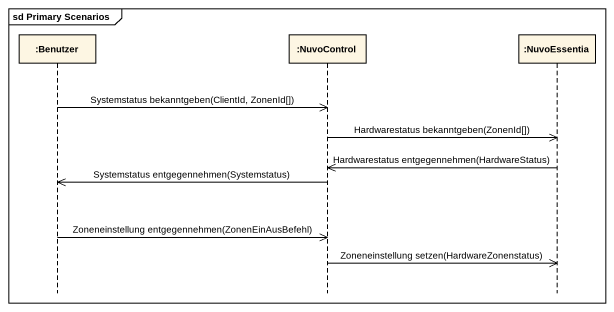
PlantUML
@startuml
mainframe sd Primary Scenarios
hide footbox
participant ":Benutzer" as Benutzer
participant ":NuvoControl" as NuvoControl
participant ":NuvoEssentia" as NuvoEssentia

Benutzer ->> NuvoControl : Systemstatus bekanntgeben(ClientId, ZonenId[])
NuvoControl ->> NuvoEssentia : Hardwarestatus bekanntgeben(ZonenId[])
NuvoEssentia ->> NuvoControl : Hardwarestatus entgegennehmen(HardwareStatus)
NuvoControl ->> Benutzer : Systemstatus entgegennehmen(Systemstatus)
Benutzer ->> NuvoControl : Zoneneinstellung entgegennehmen(ZonenEinAusBefehl)
NuvoControl ->> NuvoEssentia : Zoneneinstellung setzen(HardwareZonenstatus)
@enduml
